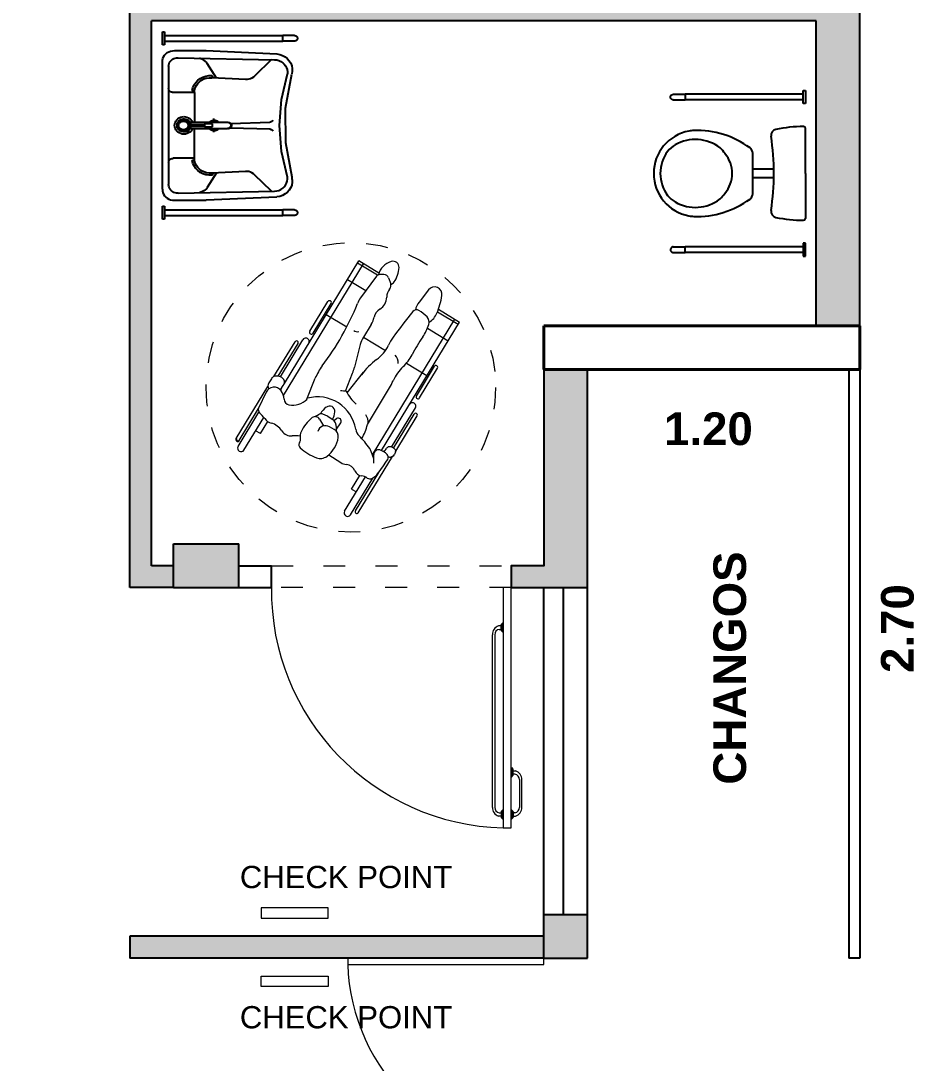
# Model space of a CAD drawing. Header units: millimetres. Extents: x 3657 to 4972, y 469 to 555.
# Drawn here: x 4921.114 to 4925.213, y 486.892 to 491.674 of the extents above; entities that cross this region are included whole.
import ezdxf

# ---------------------------------------------------------------- set-up
doc = ezdxf.new("R2010")
doc.units = ezdxf.units.MM
doc.linetypes.add('STYLE_05', pattern=[0.208282, 0.069427, -0.138855])
doc.layers.get('0').update_dxf_attribs({"color": 9})
for name, color, linetype in [('7-equipamiento', 9, 'Continuous'), ('ARTEFBAÑO', 9, 'Continuous'), ('LINEA DE VISTA', 9, 'Continuous'), ('LUCIDO-1', 9, 'Continuous'), ('referencias 001', 9, 'Continuous'), ('REVOQUE', 9, 'Continuous')]:
    doc.layers.add(name, color=color, linetype=linetype)
for name, color, linetype, lineweight in [('8-cota equipam.', 9, 'Continuous', 5), ('aberturas', 9, 'Continuous', 20), ('camara', 9, 'Continuous', 20), ('cotas', 9, 'Continuous', 9), ('Muro', 9, 'Continuous', 40), ('None', 9, 'Continuous', 5)]:
    doc.layers.add(name, color=color, linetype=linetype, lineweight=lineweight)
doc.styles.add('Helvetica (bold)', font='')
doc.styles.get("Standard").update_dxf_attribs({"font": 'arial.ttf', "height": 0.2})
doc.styles.get('Helvetica (bold)').set_extended_font_data('Helvetica', bold=True)

# ---------------------------------------------------------------- blocks, each defined once
blk = doc.blocks.new('sillar')
at = {"color": 252}
for p, q in [((4614.9103, 612.2954, 0), (4615.0681, 612.1996, 0)), ((4614.9466, 612.3036, 0), (4615.1862, 612.1581, 0)), ((4614.894, 612.2685, 0), (4615.0439, 612.1774, 0)), ((4614.9384, 612.2901, 0), (4615.0842, 612.2016, 0)), ((4614.9694, 612.1932, 0), (4614.9825, 612.2147, 0)), ((4615.1592, 612.1665, 0), (4615.0855, 612.201, 0)), ((4614.9694, 612.1932, 0), (4615.0249, 612.1595, 0)), ((4615.2214, 612.1427, 0), (4615.2016, 612.1545, 0)), ((4615.2312, 612.1307, 0), (4615.3908, 612.0337, 0)), ((4615.233, 612.1112, 0), (4615.3827, 612.0203, 0)), ((4615.1441, 612.087, 0), (4615.7485, 611.7199, 0)), ((4615.1734, 612.0987, 0), (4615.1898, 612.0888, 0)), ((4615.1998, 612.0827, 0), (4615.7616, 611.7414, 0)), ((4615.23, 612.1012, 0), (4615.4003, 611.9978, 0)), ((4615.1273, 611.9791, 0), (4615.223, 611.9412, 0)), ((4615.4387, 611.966, 0), (4615.575, 611.8832, 0)), ((4615.0472, 611.9421, 0), (4615.0583, 611.9229, 0)), ((4615.4298, 611.9514, 0), (4615.5661, 611.8686, 0)), ((4614.8715, 611.8794, 0), (4614.836, 611.8237, 0)), ((4614.9887, 611.8539, 0), (4615.0003, 611.8756, 0)), ((4615.0489, 611.8829, 0), (4615.0356, 611.8633, 0)), ((4615.0497, 611.8844, 0), (4615.0592, 611.906, 0)), ((4615.5159, 611.8907, 0), (4615.4587, 611.7966, 0)), ((4614.9809, 611.8441, 0), (4614.9972, 611.8436, 0)), ((4614.9891, 611.8438, 0), (4615.019, 611.8241, 0)), ((4615.0298, 611.8563, 0), (4615.0383, 611.8432, 0)), ((4614.597, 611.7796, 0), (4614.7655, 611.6772, 0)), ((4614.6133, 611.8065, 0), (4614.7704, 611.7111, 0)), ((4614.7149, 611.7743, 0), (4614.7018, 611.7527, 0)), ((4614.7149, 611.7743, 0), (4614.777, 611.7366, 0)), ((4615.1561, 611.795, 0), (4615.2507, 611.7201, 0)), ((4615.1645, 611.8025, 0), (4615.2466, 611.7698, 0)), ((4615.6242, 611.7094, 0), (4615.6755, 611.7938, 0)), ((4614.6065, 611.7436, 0), (4614.865, 611.5866, 0)), ((4614.6146, 611.7571, 0), (4614.7911, 611.6498, 0)), ((4615.3778, 611.7344, 0), (4615.2735, 611.7611, 0)), ((4615.6911, 611.6601, 0), (4615.5919, 611.7332, 0)), ((4615.6956, 611.6555, 0), (4615.7515, 611.7476, 0)), ((4615.7056, 611.6492, 0), (4615.7616, 611.7414, 0)), ((4614.8537, 611.6727, 0), (4614.8874, 611.6849, 0)), ((4614.8596, 611.6748, 0), (4614.8583, 611.6727, 0)), ((4614.8715, 611.6791, 0), (4615.4941, 611.301, 0)), ((4615.0108, 611.7019, 0), (4615.1794, 611.6008, 0)), ((4615.4121, 611.72, 0), (4615.3508, 611.619, 0)), ((4615.4703, 611.6843, 0), (4615.4123, 611.7198, 0)), ((4614.8336, 611.6728, 0), (4614.8738, 611.6726, 0)), ((4614.8916, 611.6375, 0), (4615.481, 611.2794, 0)), ((4615.6993, 611.626, 0), (4615.699, 611.6448, 0)), ((4614.8658, 611.5846, 0), (4614.8619, 611.594, 0)), ((4614.8862, 611.5725, 0), (4614.8732, 611.5774, 0)), ((4614.9032, 611.5818, 0), (4615.0588, 611.4872, 0)), ((4614.9077, 611.5908, 0), (4615.087, 611.4819, 0)), ((4615.6842, 611.6046, 0), (4615.6565, 611.5951, 0)), ((4614.889, 611.572, 0), (4615.0507, 611.4738, 0)), ((4615.2923, 611.5227, 0), (4615.2352, 611.4287, 0)), ((4615.1328, 611.4625, 0), (4615.2691, 611.3797, 0)), ((4615.1417, 611.4771, 0), (4615.278, 611.3943, 0)), ((4615.6293, 611.4216, 0), (4615.5726, 611.4651, 0)), ((4615.4524, 611.4265, 0), (4615.3948, 611.3318, 0)), ((4615.5284, 611.3803, 0), (4615.4708, 611.2856, 0)), ((4615.5397, 611.376, 0), (4615.481, 611.2794, 0))]:
    blk.add_line(p, q, dxfattribs=at)
for centre, radius, start, end in [((4614.9021, 612.2819, 0), 0.0157, 58.7232, 238.7232), ((4615.078, 612.1851, 0), 0.0176, 64.897, 137.2762), ((4615.0697, 612.1292, 0), 0.0541, 125.8718, 165.2927), ((4614.9311, 612.3207, 0), 0.1823, 305.8718, 317.2762), ((4615.1422, 612.1303, 0), 0.04, 306.8666, 64.897), ((4615.1884, 612.1324, 0), 0.0258, 59.0966, 122.8195), ((4614.938, 612.1637, 0), 0.082, 302.2398, 345.2927), ((4615.1947, 612.1175, 0), 0.0389, 305.4304, 19.7214), ((4615.2095, 612.1229, 0), 0.0231, 19.7214, 59.0966), ((4615.0084, 612.0521, 0), 0.0499, 122.2398, 186.2454), ((4615.1908, 612.0441, 0), 0.0909, 168.6676, 225.6684), ((4615.1285, 612.0566, 0), 0.0274, 93.2717, 168.6676), ((4615.1228, 612.1561, 0), 0.0723, 273.2717, 306.8666), ((4615.1633, 612.0636, 0), 0.0366, 43.1323, 82.4061), ((4615.2052, 612.1028, 0), 0.0208, 223.1323, 305.4304), ((4615.093, 611.8449, 0), 0.2514, 138.9399, 158.7675), ((4614.9174, 611.9979, 0), 0.0185, 59.6768, 138.9399), ((4614.9443, 612.0439, 0), 0.0348, 239.6768, 280.0522), ((4614.9583, 611.9649, 0), 0.0455, 65.1331, 100.0522), ((4614.8419, 612.0339, 0), 0.1176, 348.4489, 6.2454), ((4615.3867, 612.027, 0), 0.00787, 238.7232, 58.7232), ((4614.9024, 611.8442, 0), 0.1786, 38.3096, 65.1331), ((4614.9603, 611.9303, 0), 0.1775, 279.3844, 15.409), ((4615.3921, 611.9843, 0), 0.0157, 238.7232, 58.7232), ((4615.4342, 611.9587, 0), 0.00857, 58.7232, 238.7232), ((4614.9061, 611.9175, 0), 0.0509, 158.7675, 216.8567), ((4614.9695, 611.8943, 0), 0.0361, 328.7232, 74.1609), ((4615.2055, 611.6009, 0), 0.3632, 117.8933, 123.608), ((4615.0253, 611.9413, 0), 0.0219, 297.8933, 38.3096), ((4615.0421, 611.9135, 0), 0.0187, 336.2463, 30.0944), ((4615.0042, 611.8246, 0), 0.1088, 37.1912, 58.9613), ((4615.1332, 611.7143, 0), 0.244, 52.8852, 68.4082), ((4614.9719, 611.9669, 0), 0.1331, 216.8567, 261.0971), ((4615.0412, 611.8882, 0), 0.00936, 325.829, 336.2463), ((4615.0715, 611.8756, 0), 0.0244, 266.0182, 37.1912), ((4616.0228, 612.8899, 0), 1.2303, 232.8852, 248.2127), ((4615.5706, 611.8759, 0), 0.00857, 238.7232, 58.7232), ((4614.8835, 611.7934, 0), 0.0563, 147.4423, 175.1862), ((4614.9569, 611.871, 0), 0.0361, 261.0971, 331.7577), ((4614.9984, 611.8885, 0), 0.0449, 268.4483, 325.829), ((4615.0266, 611.8357, 0), 0.0139, 236.5504, 32.9542), ((4615.0761, 611.9415, 0), 0.0904, 242.4308, 266.0182), ((4615.3412, 611.7885, 0), 0.1772, 168.0935, 176.5395), ((4614.6052, 611.793, 0), 0.0157, 58.7232, 238.7232), ((4614.7816, 611.802, 0), 0.046, 291.8547, 355.1862), ((4615.2436, 611.6364, 0), 0.1811, 115.9972, 139.9428), ((4615.3279, 611.9741, 0), 0.2199, 248.2988, 255.6677), ((4614.6105, 611.7503, 0), 0.00787, 58.7232, 238.7232), ((4614.7203, 611.734, 0), 0.0551, 324.95, 353.9381), ((4614.8128, 611.7241, 0), 0.0379, 111.8547, 173.9381), ((4614.6489, 612.057, 0), 0.4437, 304.5404, 314.3673), ((4615.0629, 611.9241, 0), 0.2282, 239.2931, 256.7977), ((4614.9984, 611.6997, 0), 0.0562, 99.3844, 134.3673), ((4615.0584, 611.4771, 0), 0.3099, 36.1111, 54.3912), ((4615.3468, 611.6131, 0), 0.1253, 58.4693, 75.6677), ((4615.462, 611.7476, 0), 0.0254, 138.1003, 194.0366), ((4615.5232, 611.6401, 0), 0.1157, 53.6161, 68.2127), ((4614.7827, 611.6902, 0), 0.0212, 144.95, 204.1355), ((4614.8262, 611.7097, 0), 0.0688, 204.1355, 232.2689), ((4614.868, 611.7388, 0), 0.0573, 289.8239, 304.5404), ((4615.022, 611.7534, 0), 0.055, 263.8281, 307.5507), ((4615.5237, 611.7714, 0), 0.1022, 238.4693, 258.8504), ((4615.2817, 612.2983, 0), 0.8131, 232.2689, 238.0185), ((4614.8737, 611.6512, 0), 0.0214, 343.0761, 89.7523), ((4614.8167, 611.6685, 0), 0.081, 315.0123, 343.0761), ((4614.9106, 611.6367, 0), 0.0243, 198.2126, 246.5498), ((4615.4478, 611.7612, 0), 0.1721, 216.1111, 244.7792), ((4615.4936, 611.6185, 0), 0.0536, 29.8339, 78.8504), ((4615.5948, 611.6765, 0), 0.063, 209.8339, 270.8079), ((4615.677, 611.6256, 0), 0.0223, 288.7925, 0.8194), ((4615.6796, 611.6445, 0), 0.0194, 0.8194, 53.6161), ((4615.6773, 611.5692, 0), 0.0849, 15.8892, 76.1267), ((4614.8609, 611.6244, 0), 0.0186, 238.0185, 315.0123), ((4614.8721, 611.5983, 0), 0.0111, 135.1418, 202.5282), ((4614.8777, 611.5895, 0), 0.0129, 202.5282, 249.4223), ((4614.8773, 611.6001, 0), 0.0318, 303.1297, 6.5032), ((4614.8956, 611.6022, 0), 0.0133, 6.5032, 66.5498), ((4615.33, 611.8519, 0), 0.2929, 239.0352, 246.1725), ((4615.1321, 611.4037, 0), 0.1971, 42.8931, 66.1725), ((4615.2745, 611.3931, 0), 0.2348, 54.3062, 64.7792), ((4614.0869, 609.74, 0), 2.2701, 50.5622, 54.3062), ((4615.5964, 611.5593, 0), 0.0542, 48.6008, 90.8079), ((4615.6486, 611.6184, 0), 0.0246, 228.6008, 288.7925), ((4615.6894, 611.6123, 0), 0.0407, 206.4451, 233.6166), ((4615.7352, 611.6746, 0), 0.118, 233.6166, 267.8964), ((4615.7319, 611.5847, 0), 0.0281, 267.8964, 15.8892), ((4614.8895, 611.5814, 0), 0.00941, 249.4223, 303.1297), ((4615.418, 611.6693, 0), 0.1931, 222.8931, 243.2208), ((4615.294, 611.6116, 0), 0.0514, 267.4162, 313.0591), ((4615.0548, 611.4805, 0), 0.00787, 238.7232, 58.7232), ((4615.0951, 611.4954, 0), 0.0157, 238.7232, 58.7232), ((4615.0302, 610.9009, 0), 0.6676, 55.0256, 63.2208), ((4615.515, 611.4762, 0), 0.0221, 330.0113, 50.5622), ((4615.5183, 611.3943, 0), 0.0892, 52.4859, 78.2725), ((4615.1372, 611.4698, 0), 0.00857, 58.7232, 238.7232), ((4615.5254, 611.6088, 0), 0.1964, 235.0256, 253.5587), ((4615.4017, 611.5416, 0), 0.1529, 312.2055, 330.0113), ((4615.2736, 611.387, 0), 0.00857, 238.7232, 58.7232), ((4615.4801, 611.4552, 0), 0.0362, 253.5587, 312.2055), ((4615.5568, 611.4658, 0), 0.0899, 211.3761, 246.9843), ((4615.6081, 611.394, 0), 0.0348, 260.6924, 52.4859), ((4615.6595, 611.7073, 0), 0.3523, 246.9843, 260.6924)]:
    blk.add_arc(centre, radius, start, end, dxfattribs=at)
at = {"layer": 'REVOQUE'}
blk.add_arc((4614.9425, 612.2969, 0), 0.00787, 58.7232, 238.7232, dxfattribs=at)
blk = doc.blocks.new('pil1')
at = {"layer": 'ARTEFBAÑO'}
for p, q in [((4614.1313, 611.8977), (4614.1313, 611.9577)), ((4614.1313, 611.9577), (4614.141, 611.9577)), ((4614.141, 611.9577), (4614.141, 611.8977)), ((4614.141, 611.9403), (4614.6835, 611.9403)), ((4614.141, 611.9148), (4614.6835, 611.9148)), ((4614.6835, 611.9148), (4614.6835, 611.9403)), ((4614.6835, 611.9148), (4614.6835, 611.9403)), ((4614.7375, 611.9403), (4614.6835, 611.9403)), ((4614.7375, 611.9148), (4614.6835, 611.9148)), ((4614.7375, 611.9403), (4614.7398, 611.9401)), ((4614.7398, 611.915), (4614.7375, 611.9148)), ((4614.7398, 611.9401), (4614.7419, 611.9396)), ((4614.7419, 611.9156), (4614.7398, 611.915)), ((4614.7419, 611.9396), (4614.7439, 611.9386)), ((4614.7439, 611.9165), (4614.7419, 611.9156)), ((4614.7439, 611.9386), (4614.7457, 611.9374)), ((4614.7457, 611.9178), (4614.7439, 611.9165)), ((4614.7457, 611.9374), (4614.7473, 611.9358)), ((4614.7473, 611.9194), (4614.7457, 611.9178)), ((4614.7473, 611.9358), (4614.7486, 611.934)), ((4614.7486, 611.9212), (4614.7473, 611.9194)), ((4614.7486, 611.934), (4614.7495, 611.932)), ((4614.7495, 611.9232), (4614.7486, 611.9212)), ((4614.7495, 611.932), (4614.7501, 611.9298)), ((4614.7501, 611.9254), (4614.7495, 611.9232)), ((4614.7501, 611.9298), (4614.7503, 611.9276)), ((4614.7503, 611.9276), (4614.7501, 611.9254)), ((4614.141, 611.8977), (4614.1313, 611.8977)), ((4614.1313, 611.0977), (4614.1313, 611.1577)), ((4614.1313, 611.1577), (4614.141, 611.1577)), ((4614.141, 611.1577), (4614.141, 611.0977)), ((4614.141, 611.1403), (4614.6835, 611.1403)), ((4614.141, 611.1148), (4614.6835, 611.1148)), ((4614.6835, 611.1148), (4614.6835, 611.1403)), ((4614.6835, 611.1148), (4614.6835, 611.1403)), ((4614.7375, 611.1403), (4614.6835, 611.1403)), ((4614.7375, 611.1148), (4614.6835, 611.1148)), ((4614.7375, 611.1403), (4614.7398, 611.1401)), ((4614.7398, 611.115), (4614.7375, 611.1148)), ((4614.7398, 611.1401), (4614.7419, 611.1396)), ((4614.7419, 611.1156), (4614.7398, 611.115)), ((4614.7419, 611.1396), (4614.7439, 611.1386)), ((4614.7439, 611.1165), (4614.7419, 611.1156)), ((4614.7439, 611.1386), (4614.7457, 611.1374)), ((4614.7457, 611.1178), (4614.7439, 611.1165)), ((4614.7457, 611.1374), (4614.7473, 611.1358)), ((4614.7473, 611.1194), (4614.7457, 611.1178)), ((4614.7473, 611.1358), (4614.7486, 611.134)), ((4614.7486, 611.1212), (4614.7473, 611.1194)), ((4614.7486, 611.134), (4614.7495, 611.132)), ((4614.7495, 611.1232), (4614.7486, 611.1212)), ((4614.7495, 611.132), (4614.7501, 611.1298)), ((4614.7501, 611.1254), (4614.7495, 611.1232)), ((4614.7501, 611.1298), (4614.7503, 611.1276)), ((4614.7503, 611.1276), (4614.7501, 611.1254)), ((4614.141, 611.0977), (4614.1313, 611.0977))]:
    blk.add_line(p, q, dxfattribs=at)
at = {"layer": 'LUCIDO-1'}
for p, q in [((4614.153, 611.8618), (4614.1606, 611.866)), ((4614.1606, 611.866), (4614.1688, 611.8691)), ((4614.1688, 611.8691), (4614.1774, 611.8708)), ((4614.1774, 611.8708), (4614.1862, 611.8712)), ((4614.1862, 611.8712), (4614.1862, 611.8712)), ((4614.1862, 611.8712), (4614.3312, 611.8712)), ((4614.3312, 611.8712), (4614.6558, 611.8563)), ((4614.1313, 611.8195), (4614.1315, 611.8276)), ((4614.1313, 611.236), (4614.1313, 611.8195)), ((4614.1315, 611.8276), (4614.1332, 611.8356)), ((4614.1332, 611.8356), (4614.1363, 611.8432)), ((4614.1363, 611.8432), (4614.1407, 611.8502)), ((4614.1407, 611.8502), (4614.1463, 611.8565)), ((4614.1463, 611.8565), (4614.153, 611.8618)), ((4614.1616, 611.8117), (4614.1642, 611.8175)), ((4614.1642, 611.8175), (4614.1678, 611.8228)), ((4614.1678, 611.8228), (4614.1722, 611.8275)), ((4614.1722, 611.8275), (4614.1773, 611.8315)), ((4614.1773, 611.8315), (4614.1831, 611.8347)), ((4614.1831, 611.8347), (4614.1893, 611.8369)), ((4614.1893, 611.8369), (4614.1958, 611.8383)), ((4614.1958, 611.8383), (4614.2025, 611.8386)), ((4614.2025, 611.8387), (4614.645, 611.8295)), ((4614.2025, 611.8386), (4614.2025, 611.8386)), ((4614.3216, 611.8275), (4614.3012, 611.8366)), ((4614.3274, 611.8233), (4614.3216, 611.8275)), ((4614.3326, 611.8184), (4614.3274, 611.8233)), ((4614.3368, 611.8127), (4614.3326, 611.8184)), ((4614.6317, 611.8297), (4614.5542, 611.7539)), ((4614.645, 611.8295), (4614.6553, 611.8282)), ((4614.6553, 611.8282), (4614.6652, 611.8255)), ((4614.6563, 611.8556), (4614.6695, 611.8532)), ((4614.6652, 611.8255), (4614.6744, 611.8213)), ((4614.6695, 611.8532), (4614.6822, 611.8488)), ((4614.6744, 611.8213), (4614.6829, 611.8157)), ((4614.6822, 611.8488), (4614.6938, 611.8423)), ((4614.6938, 611.8423), (4614.7041, 611.8342)), ((4614.7041, 611.8342), (4614.7128, 611.8245)), ((4614.7128, 611.8245), (4614.7195, 611.8135)), ((4614.1595, 611.7994), (4614.1601, 611.8056)), ((4614.1595, 611.7994), (4614.1595, 611.2561)), ((4614.1601, 611.8056), (4614.1616, 611.8117)), ((4614.3798, 611.7449), (4614.3368, 611.8127)), ((4614.6829, 611.8157), (4614.6902, 611.809)), ((4614.6902, 611.809), (4614.6963, 611.8013)), ((4614.6963, 611.8013), (4614.7009, 611.7928)), ((4614.7009, 611.7928), (4614.704, 611.7837)), ((4614.704, 611.7837), (4614.7054, 611.7742)), ((4614.7054, 611.7742), (4614.7052, 611.7647)), ((4614.7195, 611.8135), (4614.7242, 611.8017)), ((4614.7242, 611.8017), (4614.7266, 611.7893)), ((4614.7267, 611.7766), (4614.7245, 611.7642)), ((4614.7266, 611.7893), (4614.7267, 611.7766)), ((4614.2764, 611.7137), (4614.2838, 611.7249)), ((4614.2838, 611.7249), (4614.2932, 611.7348)), ((4614.2932, 611.7348), (4614.3042, 611.7431)), ((4614.2933, 611.7202), (4614.3015, 611.7285)), ((4614.3015, 611.7285), (4614.311, 611.7355)), ((4614.3042, 611.7431), (4614.3166, 611.7496)), ((4614.311, 611.7355), (4614.3216, 611.7409)), ((4614.3166, 611.7496), (4614.33, 611.754)), ((4614.3216, 611.7409), (4614.3331, 611.7447)), ((4614.33, 611.754), (4614.344, 611.7564)), ((4614.3331, 611.7447), (4614.3451, 611.7467)), ((4614.344, 611.7564), (4614.3582, 611.7566)), ((4614.3451, 611.7467), (4614.3572, 611.7469)), ((4614.512, 611.7386), (4614.3572, 611.7469)), ((4614.3572, 611.7469), (4614.3572, 611.7469)), ((4614.3582, 611.7566), (4614.3653, 611.7464)), ((4614.5198, 611.7386), (4614.512, 611.7386)), ((4614.5275, 611.7397), (4614.5198, 611.7386)), ((4614.535, 611.7419), (4614.5275, 611.7397)), ((4614.542, 611.745), (4614.535, 611.7419)), ((4614.5485, 611.749), (4614.542, 611.745)), ((4614.5542, 611.7539), (4614.5485, 611.749)), ((4614.6771, 611.6472), (4614.7045, 611.7644)), ((4614.6964, 611.6065), (4614.7243, 611.7634)), ((4614.7045, 611.7644), (4614.7045, 611.7644)), ((4614.7245, 611.7642), (4614.7245, 611.7642)), ((4614.1599, 611.6947), (4614.1595, 611.6981)), ((4614.1608, 611.6914), (4614.1599, 611.6947)), ((4614.1624, 611.6883), (4614.1608, 611.6914)), ((4614.1645, 611.6855), (4614.1624, 611.6883)), ((4614.1671, 611.6831), (4614.1645, 611.6855)), ((4614.1702, 611.6811), (4614.1671, 611.6831)), ((4614.1735, 611.6797), (4614.1702, 611.6811)), ((4614.1771, 611.6788), (4614.1735, 611.6797)), ((4614.1808, 611.6785), (4614.1771, 611.6788)), ((4614.2779, 611.6785), (4614.1808, 611.6785)), ((4614.268, 611.6888), (4614.271, 611.7016)), ((4614.268, 611.6888), (4614.2781, 611.6838)), ((4614.271, 611.7016), (4614.2764, 611.7137)), ((4614.2779, 611.6785), (4614.2789, 611.6897)), ((4614.2779, 611.6785), (4614.2779, 611.5421)), ((4614.2789, 611.6897), (4614.2818, 611.7005)), ((4614.2818, 611.7005), (4614.2867, 611.7108)), ((4614.2867, 611.7108), (4614.2933, 611.7202)), ((4614.668, 611.5275), (4614.6771, 611.6472)), ((4614.6972, 611.4474), (4614.6964, 611.6065)), ((4614.1868, 611.5277), (4614.1874, 611.5346)), ((4614.1874, 611.5346), (4614.1893, 611.5414)), ((4614.1893, 611.5414), (4614.1924, 611.5477)), ((4614.1924, 611.5477), (4614.1965, 611.5534)), ((4614.1965, 611.5534), (4614.2017, 611.5584)), ((4614.198, 611.5302), (4614.1988, 611.5353)), ((4614.198, 611.5251), (4614.198, 611.5302)), ((4614.1988, 611.5353), (4614.2006, 611.5401)), ((4614.2006, 611.5401), (4614.2032, 611.5446)), ((4614.2017, 611.5584), (4614.2078, 611.5624)), ((4614.2031, 611.528), (4614.2035, 611.5324)), ((4614.2032, 611.5446), (4614.2067, 611.5485)), ((4614.2035, 611.5324), (4614.2047, 611.5366)), ((4614.2047, 611.5366), (4614.2067, 611.5406)), ((4614.2054, 611.5277), (4614.2057, 611.5312)), ((4614.2057, 611.5312), (4614.2067, 611.5346)), ((4614.2067, 611.5485), (4614.2107, 611.5519)), ((4614.2067, 611.5406), (4614.2093, 611.5442)), ((4614.2067, 611.5346), (4614.2083, 611.5378)), ((4614.2078, 611.5624), (4614.2144, 611.5654)), ((4614.2083, 611.5378), (4614.2105, 611.5406)), ((4614.2093, 611.5442), (4614.2126, 611.5473)), ((4614.2105, 611.5406), (4614.2132, 611.5431)), ((4614.2107, 611.5519), (4614.2154, 611.5546)), ((4614.2126, 611.5473), (4614.2164, 611.5498)), ((4614.2132, 611.5431), (4614.2163, 611.5451)), ((4614.2144, 611.5654), (4614.2216, 611.5673)), ((4614.2154, 611.5546), (4614.2204, 611.5565)), ((4614.2163, 611.5451), (4614.2197, 611.5466)), ((4614.2164, 611.5498), (4614.2206, 611.5517)), ((4614.2197, 611.5466), (4614.2234, 611.5475)), ((4614.2204, 611.5565), (4614.2258, 611.5575)), ((4614.2206, 611.5517), (4614.2251, 611.5528)), ((4614.2216, 611.5673), (4614.2289, 611.5681)), ((4614.2234, 611.5475), (4614.2272, 611.5478)), ((4614.2251, 611.5528), (4614.2297, 611.5532)), ((4614.2258, 611.5575), (4614.2312, 611.5577)), ((4614.2272, 611.5478), (4614.231, 611.5475)), ((4614.2289, 611.5681), (4614.2363, 611.5676)), ((4614.2297, 611.5532), (4614.2343, 611.5528)), ((4614.231, 611.5475), (4614.2346, 611.5466)), ((4614.2312, 611.5577), (4614.2366, 611.5571)), ((4614.2343, 611.5528), (4614.2388, 611.5517)), ((4614.2346, 611.5466), (4614.2381, 611.5451)), ((4614.2363, 611.5676), (4614.2436, 611.5659)), ((4614.2366, 611.5571), (4614.2418, 611.5555)), ((4614.2381, 611.5451), (4614.2412, 611.5431)), ((4614.2388, 611.5517), (4614.243, 611.5498)), ((4614.2412, 611.5431), (4614.2438, 611.5406)), ((4614.2418, 611.5555), (4614.2467, 611.5532)), ((4614.243, 611.5498), (4614.2468, 611.5473)), ((4614.2436, 611.5659), (4614.2503, 611.5631)), ((4614.2438, 611.5406), (4614.246, 611.5378)), ((4614.246, 611.5378), (4614.2476, 611.5346)), ((4614.2467, 611.5532), (4614.251, 611.5501)), ((4614.2468, 611.5473), (4614.2501, 611.5442)), ((4614.2476, 611.5346), (4614.2486, 611.5312)), ((4614.2486, 611.5312), (4614.2489, 611.5277)), ((4614.2501, 611.5442), (4614.2528, 611.5406)), ((4614.2503, 611.5631), (4614.2565, 611.5593)), ((4614.251, 611.5501), (4614.2548, 611.5464)), ((4614.2528, 611.5406), (4614.2547, 611.5366)), ((4614.2547, 611.5366), (4614.2559, 611.5324)), ((4614.2548, 611.5464), (4614.2578, 611.5421)), ((4614.2559, 611.5324), (4614.2563, 611.528)), ((4614.2563, 611.5319), (4614.3246, 611.5319)), ((4614.2565, 611.5593), (4614.2619, 611.5545)), ((4614.2574, 611.5427), (4614.4295, 611.5427)), ((4614.2578, 611.5421), (4614.2599, 611.5375)), ((4614.2599, 611.5375), (4614.2612, 611.5325)), ((4614.2612, 611.5325), (4614.2612, 611.5325)), ((4614.2619, 611.5545), (4614.2663, 611.5489)), ((4614.2663, 611.5489), (4614.2696, 611.5427)), ((4614.2696, 611.5427), (4614.2696, 611.5427)), ((4614.3604, 611.5352), (4614.3246, 611.5352)), ((4614.3246, 611.5352), (4614.3246, 611.5212)), ((4614.3275, 611.5352), (4614.3275, 611.5427)), ((4614.3368, 611.5352), (4614.3368, 611.5427)), ((4614.3466, 611.5421), (4614.3486, 611.5447)), ((4614.3486, 611.5447), (4614.3519, 611.5474)), ((4614.3519, 611.5474), (4614.3557, 611.5496)), ((4614.3557, 611.5496), (4614.3598, 611.5512)), ((4614.3598, 611.5512), (4614.3642, 611.5521)), ((4614.3604, 611.5212), (4614.3604, 611.5352)), ((4614.3642, 611.5521), (4614.3686, 611.5523)), ((4614.3676, 611.5421), (4614.3676, 611.5589)), ((4614.3686, 611.5523), (4614.3731, 611.5517)), ((4614.3731, 611.5517), (4614.3773, 611.5505)), ((4614.3773, 611.5505), (4614.3813, 611.5487)), ((4614.3813, 611.5487), (4614.3849, 611.5462)), ((4614.3849, 611.5462), (4614.388, 611.5432)), ((4614.4295, 611.5427), (4614.4322, 611.5425)), ((4614.4322, 611.5425), (4614.4348, 611.5419)), ((4614.4346, 611.5419), (4614.4379, 611.5419)), ((4614.4348, 611.5419), (4614.4373, 611.5408)), ((4614.4373, 611.5408), (4614.4395, 611.5393)), ((4614.4379, 611.5419), (4614.4403, 611.5408)), ((4614.4395, 611.5393), (4614.4414, 611.5375)), ((4614.4403, 611.5408), (4614.4424, 611.5393)), ((4614.4414, 611.5375), (4614.443, 611.5355)), ((4614.4424, 611.5393), (4614.4442, 611.5374)), ((4614.443, 611.5355), (4614.4441, 611.5332)), ((4614.4441, 611.5332), (4614.4448, 611.5307)), ((4614.4442, 611.5374), (4614.4457, 611.5354)), ((4614.4443, 611.5372), (4614.6241, 611.5428)), ((4614.4448, 611.5307), (4614.445, 611.5282)), ((4614.4457, 611.5354), (4614.4468, 611.5331)), ((4614.4468, 611.5331), (4614.4474, 611.5307)), ((4614.4474, 611.5307), (4614.4476, 611.5282)), ((4614.6271, 611.5433), (4614.6242, 611.5428)), ((4614.6242, 611.5428), (4614.6242, 611.5428)), ((4614.6298, 611.5443), (4614.6271, 611.5433)), ((4614.6323, 611.5457), (4614.6298, 611.5443)), ((4614.6345, 611.5475), (4614.6323, 611.5457)), ((4614.6363, 611.5496), (4614.6345, 611.5475)), ((4614.6378, 611.552), (4614.6363, 611.5496)), ((4614.1875, 611.5208), (4614.1868, 611.5277)), ((4614.1895, 611.5141), (4614.1875, 611.5208)), ((4614.1926, 611.5079), (4614.1895, 611.5141)), ((4614.1969, 611.5022), (4614.1926, 611.5079)), ((4614.2022, 611.4973), (4614.1969, 611.5022)), ((4614.199, 611.5201), (4614.198, 611.5251)), ((4614.2009, 611.5154), (4614.199, 611.5201)), ((4614.2036, 611.5109), (4614.2009, 611.5154)), ((4614.2082, 611.4933), (4614.2022, 611.4973)), ((4614.2035, 611.5236), (4614.2031, 611.528)), ((4614.2047, 611.5194), (4614.2035, 611.5236)), ((4614.2071, 611.507), (4614.2036, 611.5109)), ((4614.2067, 611.5154), (4614.2047, 611.5194)), ((4614.2057, 611.5243), (4614.2054, 611.5277)), ((4614.2067, 611.5209), (4614.2057, 611.5243)), ((4614.2083, 611.5177), (4614.2067, 611.5209)), ((4614.2093, 611.5118), (4614.2067, 611.5154)), ((4614.2113, 611.5037), (4614.2071, 611.507)), ((4614.215, 611.4904), (4614.2082, 611.4933)), ((4614.2105, 611.5149), (4614.2083, 611.5177)), ((4614.2126, 611.5087), (4614.2093, 611.5118)), ((4614.2132, 611.5124), (4614.2105, 611.5149)), ((4614.216, 611.5011), (4614.2113, 611.5037)), ((4614.2164, 611.5062), (4614.2126, 611.5087)), ((4614.2163, 611.5104), (4614.2132, 611.5124)), ((4614.2221, 611.4885), (4614.215, 611.4904)), ((4614.2211, 611.4993), (4614.216, 611.5011)), ((4614.2197, 611.5089), (4614.2163, 611.5104)), ((4614.2206, 611.5043), (4614.2164, 611.5062)), ((4614.2234, 611.508), (4614.2197, 611.5089)), ((4614.2251, 611.5032), (4614.2206, 611.5043)), ((4614.2264, 611.4984), (4614.2211, 611.4993)), ((4614.2295, 611.4879), (4614.2221, 611.4885)), ((4614.2272, 611.5077), (4614.2234, 611.508)), ((4614.2297, 611.5028), (4614.2251, 611.5032)), ((4614.2319, 611.4983), (4614.2264, 611.4984)), ((4614.231, 611.508), (4614.2272, 611.5077)), ((4614.2369, 611.4885), (4614.2295, 611.4879)), ((4614.2343, 611.5032), (4614.2297, 611.5028)), ((4614.2346, 611.5089), (4614.231, 611.508)), ((4614.2373, 611.4991), (4614.2319, 611.4983)), ((4614.2388, 611.5043), (4614.2343, 611.5032)), ((4614.2381, 611.5104), (4614.2346, 611.5089)), ((4614.2441, 611.4902), (4614.2369, 611.4885)), ((4614.2424, 611.5007), (4614.2373, 611.4991)), ((4614.2412, 611.5124), (4614.2381, 611.5104)), ((4614.243, 611.5062), (4614.2388, 611.5043)), ((4614.2438, 611.5149), (4614.2412, 611.5124)), ((4614.2472, 611.5031), (4614.2424, 611.5007)), ((4614.2468, 611.5087), (4614.243, 611.5062)), ((4614.246, 611.5177), (4614.2438, 611.5149)), ((4614.2508, 611.4931), (4614.2441, 611.4902)), ((4614.2476, 611.5209), (4614.246, 611.5177)), ((4614.2501, 611.5118), (4614.2468, 611.5087)), ((4614.2515, 611.5063), (4614.2472, 611.5031)), ((4614.2486, 611.5243), (4614.2476, 611.5209)), ((4614.2489, 611.5277), (4614.2486, 611.5243)), ((4614.2528, 611.5154), (4614.2501, 611.5118)), ((4614.257, 611.497), (4614.2508, 611.4931)), ((4614.2552, 611.5101), (4614.2515, 611.5063)), ((4614.2547, 611.5194), (4614.2528, 611.5154)), ((4614.2559, 611.5236), (4614.2547, 611.5194)), ((4614.2581, 611.5144), (4614.2552, 611.5101)), ((4614.2563, 611.528), (4614.2559, 611.5236)), ((4614.2563, 611.5241), (4614.3246, 611.5241)), ((4614.2623, 611.5019), (4614.257, 611.497)), ((4614.2576, 611.5136), (4614.4289, 611.5136)), ((4614.2601, 611.5191), (4614.2581, 611.5144)), ((4614.2613, 611.5241), (4614.2601, 611.5191)), ((4614.2666, 611.5075), (4614.2623, 611.5019)), ((4614.2698, 611.5138), (4614.2666, 611.5075)), ((4614.2779, 611.377), (4614.2779, 611.5136)), ((4614.3246, 611.5212), (4614.3604, 611.5212)), ((4614.3275, 611.5212), (4614.3275, 611.5133)), ((4614.3368, 611.5212), (4614.3368, 611.5133)), ((4614.3487, 611.5107), (4614.3459, 611.5139)), ((4614.352, 611.508), (4614.3487, 611.5107)), ((4614.3558, 611.5058), (4614.352, 611.508)), ((4614.36, 611.5043), (4614.3558, 611.5058)), ((4614.3643, 611.5034), (4614.36, 611.5043)), ((4614.3688, 611.5032), (4614.3643, 611.5034)), ((4614.3676, 611.4966), (4614.3676, 611.5136)), ((4614.3732, 611.5037), (4614.3688, 611.5032)), ((4614.3774, 611.505), (4614.3732, 611.5037)), ((4614.3814, 611.5068), (4614.3774, 611.505)), ((4614.385, 611.5093), (4614.3814, 611.5068)), ((4614.3881, 611.5123), (4614.385, 611.5093)), ((4614.4322, 611.5139), (4614.4295, 611.5136)), ((4614.4348, 611.5145), (4614.4322, 611.5139)), ((4614.4346, 611.5144), (4614.4379, 611.5144)), ((4614.4373, 611.5156), (4614.4348, 611.5145)), ((4614.4395, 611.517), (4614.4373, 611.5156)), ((4614.4403, 611.5156), (4614.4379, 611.5144)), ((4614.4379, 611.5144), (4614.4379, 611.5144)), ((4614.4414, 611.5188), (4614.4395, 611.517)), ((4614.4424, 611.5171), (4614.4403, 611.5156)), ((4614.443, 611.5209), (4614.4414, 611.5188)), ((4614.4442, 611.5189), (4614.4424, 611.5171)), ((4614.4441, 611.5232), (4614.443, 611.5209)), ((4614.4433, 611.5175), (4614.6241, 611.5115)), ((4614.4448, 611.5257), (4614.4441, 611.5232)), ((4614.4457, 611.521), (4614.4442, 611.5189)), ((4614.445, 611.5282), (4614.4448, 611.5257)), ((4614.4468, 611.5233), (4614.4457, 611.521)), ((4614.4474, 611.5257), (4614.4468, 611.5233)), ((4614.4476, 611.5282), (4614.4474, 611.5257)), ((4614.6242, 611.5115), (4614.6271, 611.5109)), ((4614.6271, 611.5109), (4614.6298, 611.5099)), ((4614.6298, 611.5099), (4614.6323, 611.5085)), ((4614.6323, 611.5085), (4614.6345, 611.5067)), ((4614.6345, 611.5067), (4614.6363, 611.5046)), ((4614.6363, 611.5046), (4614.6378, 611.5022)), ((4614.6775, 611.4079), (4614.668, 611.5275)), ((4614.7266, 611.2907), (4614.6972, 611.4474)), ((4614.7052, 611.2907), (4614.6775, 611.4079)), ((4614.1595, 611.3574), (4614.1599, 611.3608)), ((4614.1599, 611.3608), (4614.1608, 611.3641)), ((4614.1608, 611.3641), (4614.1624, 611.3672)), ((4614.1624, 611.3672), (4614.1645, 611.37)), ((4614.1645, 611.37), (4614.1671, 611.3724)), ((4614.1671, 611.3724), (4614.1702, 611.3743)), ((4614.1702, 611.3743), (4614.1735, 611.3758)), ((4614.1735, 611.3758), (4614.1771, 611.3767)), ((4614.1771, 611.3767), (4614.1808, 611.3769)), ((4614.2779, 611.3769), (4614.1808, 611.3769)), ((4614.268, 611.3667), (4614.2781, 611.3716)), ((4614.271, 611.3539), (4614.268, 611.3667)), ((4614.2764, 611.3417), (4614.271, 611.3539)), ((4614.2838, 611.3306), (4614.2764, 611.3417)), ((4614.2789, 611.3658), (4614.2779, 611.377)), ((4614.2818, 611.3549), (4614.2789, 611.3658)), ((4614.2867, 611.3447), (4614.2818, 611.3549)), ((4614.2933, 611.3352), (4614.2867, 611.3447)), ((4614.2932, 611.3207), (4614.2838, 611.3306)), ((4614.3042, 611.3124), (4614.2932, 611.3207)), ((4614.3015, 611.3269), (4614.2933, 611.3352)), ((4614.311, 611.32), (4614.3015, 611.3269)), ((4614.3166, 611.3059), (4614.3042, 611.3124)), ((4614.3216, 611.3146), (4614.311, 611.32)), ((4614.33, 611.3014), (4614.3166, 611.3059)), ((4614.3331, 611.3108), (4614.3216, 611.3146)), ((4614.344, 611.2991), (4614.33, 611.3014)), ((4614.3451, 611.3088), (4614.3331, 611.3108)), ((4614.3798, 611.3106), (4614.3368, 611.2427)), ((4614.3582, 611.2989), (4614.344, 611.2991)), ((4614.3572, 611.3086), (4614.3451, 611.3088)), ((4614.512, 611.3169), (4614.3572, 611.3086)), ((4614.3582, 611.2989), (4614.3653, 611.3091)), ((4614.5198, 611.3168), (4614.512, 611.3169)), ((4614.5275, 611.3157), (4614.5198, 611.3168)), ((4614.535, 611.3136), (4614.5275, 611.3157)), ((4614.542, 611.3105), (4614.535, 611.3136)), ((4614.5485, 611.3064), (4614.542, 611.3105)), ((4614.5542, 611.3016), (4614.5485, 611.3064)), ((4614.6317, 611.2257), (4614.5542, 611.3016)), ((4614.7054, 611.2812), (4614.7052, 611.2907)), ((4614.7266, 611.2797), (4614.7266, 611.2907)), ((4614.1601, 611.2498), (4614.1595, 611.2561)), ((4614.1595, 611.2561), (4614.1595, 611.2561)), ((4614.1616, 611.2438), (4614.1601, 611.2498)), ((4614.1642, 611.238), (4614.1616, 611.2438)), ((4614.3368, 611.2427), (4614.3326, 611.2371)), ((4614.6829, 611.2397), (4614.6902, 611.2464)), ((4614.6902, 611.2464), (4614.6963, 611.2542)), ((4614.6963, 611.2542), (4614.7009, 611.2627)), ((4614.7009, 611.2627), (4614.704, 611.2718)), ((4614.704, 611.2718), (4614.7054, 611.2812)), ((4614.7244, 611.2544), (4614.7198, 611.2424)), ((4614.7267, 611.2669), (4614.7244, 611.2544)), ((4614.7266, 611.2797), (4614.7267, 611.2669)), ((4614.1313, 611.236), (4614.1315, 611.2278)), ((4614.1315, 611.2278), (4614.1332, 611.2199)), ((4614.1332, 611.2199), (4614.1363, 611.2123)), ((4614.1363, 611.2123), (4614.1407, 611.2052)), ((4614.1407, 611.2052), (4614.1463, 611.199)), ((4614.1463, 611.199), (4614.153, 611.1936)), ((4614.1678, 611.2327), (4614.1642, 611.238)), ((4614.1722, 611.228), (4614.1678, 611.2327)), ((4614.1773, 611.224), (4614.1722, 611.228)), ((4614.1831, 611.2208), (4614.1773, 611.224)), ((4614.1893, 611.2185), (4614.1831, 611.2208)), ((4614.1958, 611.2172), (4614.1893, 611.2185)), ((4614.2025, 611.2168), (4614.1958, 611.2172)), ((4614.2025, 611.2168), (4614.645, 611.226)), ((4614.3216, 611.228), (4614.3012, 611.2189)), ((4614.3274, 611.2321), (4614.3216, 611.228)), ((4614.3326, 611.2371), (4614.3274, 611.2321)), ((4614.6558, 611.1991), (4614.3312, 611.1843)), ((4614.645, 611.226), (4614.6553, 611.2272)), ((4614.6553, 611.2272), (4614.6652, 611.23)), ((4614.6696, 611.2023), (4614.6563, 611.1999)), ((4614.6563, 611.1999), (4614.6563, 611.1999)), ((4614.6652, 611.23), (4614.6745, 611.2342)), ((4614.6824, 611.2068), (4614.6696, 611.2023)), ((4614.6745, 611.2342), (4614.6829, 611.2397)), ((4614.6941, 611.2133), (4614.6824, 611.2068)), ((4614.7044, 611.2216), (4614.6941, 611.2133)), ((4614.7131, 611.2314), (4614.7044, 611.2216)), ((4614.7198, 611.2424), (4614.7131, 611.2314)), ((4614.153, 611.1936), (4614.1606, 611.1894)), ((4614.1606, 611.1894), (4614.1688, 611.1864)), ((4614.1688, 611.1864), (4614.1774, 611.1847)), ((4614.1774, 611.1847), (4614.1862, 611.1843)), ((4614.1862, 611.1843), (4614.1862, 611.1843)), ((4614.1862, 611.1843), (4614.3312, 611.1843))]:
    blk.add_line(p, q, dxfattribs=at)
blk = doc.blocks.new('b1')
at = {"layer": 'LUCIDO-1'}
for p, q in [((4614.3903, 613.118, 0), (4614.3903, 613.1277, 0)), ((4614.3903, 613.1277, 0), (4614.4503, 613.1277, 0)), ((4614.4503, 613.118, 0), (4614.3903, 613.118, 0)), ((4614.4074, 613.118, 0), (4614.4074, 612.5755, 0)), ((4614.4329, 613.118, 0), (4614.4329, 612.5755, 0)), ((4614.4503, 613.1277, 0), (4614.4503, 613.118, 0)), ((4614.7703, 613.1277, 0), (4614.5633, 613.1277, 0)), ((4614.7703, 613.1277, 0), (4614.9773, 613.1277, 0)), ((4615.1503, 613.1277, 0), (4615.0903, 613.1277, 0)), ((4615.0903, 613.1277, 0), (4615.0903, 613.118, 0)), ((4615.0903, 613.118, 0), (4615.1503, 613.118, 0)), ((4615.1077, 613.118, 0), (4615.1077, 612.5755, 0)), ((4615.1332, 613.118, 0), (4615.1332, 612.5755, 0)), ((4615.1503, 613.118, 0), (4615.1503, 613.1277, 0)), ((4614.7503, 612.9833, 0), (4614.7503, 612.8859, 0)), ((4614.7903, 612.9833, 0), (4614.7903, 612.8859, 0)), ((4614.8637, 612.8859, 0), (4614.6776, 612.8859, 0)), ((4614.4074, 612.5755, 0), (4614.4329, 612.5755, 0)), ((4614.4074, 612.5755, 0), (4614.4329, 612.5755, 0)), ((4614.4074, 612.5215, 0), (4614.4074, 612.5755, 0)), ((4614.4329, 612.5215, 0), (4614.4329, 612.5755, 0)), ((4615.1332, 612.5755, 0), (4615.1077, 612.5755, 0)), ((4615.1332, 612.5755, 0), (4615.1077, 612.5755, 0)), ((4615.1077, 612.5215, 0), (4615.1077, 612.5755, 0)), ((4615.1332, 612.5215, 0), (4615.1332, 612.5755, 0)), ((4614.4076, 612.5192, 0), (4614.4074, 612.5215, 0)), ((4614.4082, 612.5171, 0), (4614.4076, 612.5192, 0)), ((4614.4091, 612.5151, 0), (4614.4082, 612.5171, 0)), ((4614.4104, 612.5133, 0), (4614.4091, 612.5151, 0)), ((4614.412, 612.5117, 0), (4614.4104, 612.5133, 0)), ((4614.4138, 612.5104, 0), (4614.412, 612.5117, 0)), ((4614.4158, 612.5095, 0), (4614.4138, 612.5104, 0)), ((4614.418, 612.5089, 0), (4614.4158, 612.5095, 0)), ((4614.4202, 612.5087, 0), (4614.418, 612.5089, 0)), ((4614.4224, 612.5089, 0), (4614.4202, 612.5087, 0)), ((4614.4245, 612.5095, 0), (4614.4224, 612.5089, 0)), ((4614.4265, 612.5104, 0), (4614.4245, 612.5095, 0)), ((4614.4284, 612.5117, 0), (4614.4265, 612.5104, 0)), ((4614.4299, 612.5133, 0), (4614.4284, 612.5117, 0)), ((4614.4312, 612.5151, 0), (4614.4299, 612.5133, 0)), ((4614.4321, 612.5171, 0), (4614.4312, 612.5151, 0)), ((4614.4327, 612.5192, 0), (4614.4321, 612.5171, 0)), ((4614.4329, 612.5215, 0), (4614.4327, 612.5192, 0)), ((4615.1077, 612.5215, 0), (4615.1079, 612.5192, 0)), ((4615.1079, 612.5192, 0), (4615.1085, 612.5171, 0)), ((4615.1085, 612.5171, 0), (4615.1094, 612.5151, 0)), ((4615.1094, 612.5151, 0), (4615.1107, 612.5133, 0)), ((4615.1107, 612.5133, 0), (4615.1122, 612.5117, 0)), ((4615.1122, 612.5117, 0), (4615.1141, 612.5104, 0)), ((4615.1141, 612.5104, 0), (4615.1161, 612.5095, 0)), ((4615.1161, 612.5095, 0), (4615.1182, 612.5089, 0)), ((4615.1182, 612.5089, 0), (4615.1204, 612.5087, 0)), ((4615.1204, 612.5087, 0), (4615.1227, 612.5089, 0)), ((4615.1227, 612.5089, 0), (4615.1248, 612.5095, 0)), ((4615.1248, 612.5095, 0), (4615.1268, 612.5104, 0)), ((4615.1268, 612.5104, 0), (4615.1286, 612.5117, 0)), ((4615.1286, 612.5117, 0), (4615.1302, 612.5133, 0)), ((4615.1302, 612.5133, 0), (4615.1315, 612.5151, 0)), ((4615.1315, 612.5151, 0), (4615.1324, 612.5171, 0)), ((4615.1324, 612.5171, 0), (4615.133, 612.5192, 0)), ((4615.133, 612.5192, 0), (4615.1332, 612.5215, 0))]:
    blk.add_line(p, q, dxfattribs=at)
for centre, radius, start, end in [((4614.5633, 613.1197, 0), 0.008, 90, 180), ((4615.1799, 613.1197, 0), 0.6246, 180, 191.7795), ((4614.3607, 613.1197, 0), 0.6246, 348.2205, 0), ((4614.9773, 613.1197, 0), 0.008, 0, 90), ((4614.5959, 612.9979, 0), 0.028, 191.7795, 278.2895), ((4614.7879, 611.6798, 0), 1.304, 90.7738, 98.2895), ((4614.7527, 611.6798, 0), 1.304, 81.7105, 89.2262), ((4614.9447, 612.9979, 0), 0.028, 261.7105, 348.2205), ((4614.9858, 612.6291, 0), 0.4127, 143.6528, 181.8587), ((4614.6776, 612.8559, 0), 0.03, 90, 143.6528), ((4614.8637, 612.8559, 0), 0.03, 36.2643, 90), ((4614.5552, 612.6296, 0), 0.4127, 358.0225, 36.2643), ((4614.7705, 612.649, 0), 0.143, 89.9406, 129.8057), ((4614.7705, 612.649, 0), 0.143, 50.0755, 89.9406), ((4614.8008, 612.6229, 0), 0.1861, 142.2787, 209.825), ((4614.7893, 612.607, 0), 0.1878, 125.9894, 136.26), ((4614.7516, 612.607, 0), 0.1878, 43.6212, 53.8918), ((4614.7401, 612.623, 0), 0.1861, 330.0562, 37.6025), ((4614.7939, 612.6293, 0), 0.221, 183.5248, 189.3966), ((4614.7705, 612.6296, 0), 0.198, 190.5685, 269.9406), ((4614.7705, 612.6296, 0), 0.198, 269.9406, 349.3127), ((4614.747, 612.6294, 0), 0.221, 350.4847, 356.3565), ((4614.7351, 612.5838, 0), 0.1096, 209.1915, 233.396), ((4614.7705, 612.6296, 0), 0.1675, 232.9978, 269.9406), ((4614.7705, 612.6296, 0), 0.1675, 269.9406, 306.8835), ((4614.8058, 612.5838, 0), 0.1096, 306.4852, 330.6898)]:
    blk.add_arc(centre, radius, start, end, dxfattribs=at)

msp = doc.modelspace()

# ---------------------------------------------------------------- hatches: boundary and pattern name
at = {"layer": '7-equipamiento'}
h = msp.add_hatch(color=9, dxfattribs=at)
h.dxf.hatch_style = 1
h.paths.add_polyline_path([(4907.5642, 497.8243), (4907.2642, 497.8243), (4907.2642, 497.6243), (4907.5642, 497.6243)])
h.paths.add_polyline_path([(4907.5642, 493.4743), (4907.2642, 493.4743), (4907.2642, 493.2743), (4907.5642, 493.2743)])
h.paths.add_polyline_path([(4907.5642, 506.5243), (4907.2642, 506.5243), (4907.2642, 506.3243), (4907.5642, 506.3243)])
h.paths.add_polyline_path([(4907.5642, 502.1743), (4907.2642, 502.1743), (4907.2642, 501.9743), (4907.5642, 501.9743)])
h.paths.add_polyline_path([(4922.1142, 502.3743), (4921.9142, 502.3743), (4921.9142, 502.2743), (4921.8142, 502.2743), (4921.8142, 502.0743), (4921.9142, 502.0743), (4921.9142, 501.9743), (4922.1142, 501.9743)])
h.paths.add_polyline_path([(4922.1142, 506.7743), (4921.9142, 506.7743), (4921.9142, 506.6743), (4921.8142, 506.6743), (4921.8142, 506.4743), (4921.9142, 506.4743), (4921.9142, 506.3743), (4922.1142, 506.3743)])
h.paths.add_polyline_path([(4922.1142, 497.9743), (4921.9142, 497.9743), (4921.9142, 497.8743), (4921.8142, 497.8743), (4921.8142, 497.6743), (4921.9142, 497.6743), (4921.9142, 497.5743), (4922.1142, 497.5743)])
h.paths.add_polyline_path([(4922.1142, 493.5743), (4921.9142, 493.5743), (4921.9142, 493.4743), (4921.8142, 493.4743), (4921.8142, 493.2743), (4922.1142, 493.2743), (4922.1142, 493.3743)])
h.paths.add_polyline_path([(4922.1142, 489.2743), (4921.8142, 489.2743), (4921.8142, 489.0743), (4922.1142, 489.0743)])
h.paths.add_polyline_path([(4916.5142, 489.2743), (4916.3142, 489.2743), (4916.3142, 489.0743), (4916.5142, 489.0743)])
h.paths.add_polyline_path([(4914.0642, 489.2743), (4913.8642, 489.2743), (4913.8642, 489.0743), (4914.0642, 489.0743)])
h.paths.add_polyline_path([(4911.6142, 489.2743), (4911.4142, 489.2743), (4911.4142, 489.0743), (4911.6142, 489.0743)])
h.paths.add_polyline_path([(4918.9642, 489.2743), (4918.7642, 489.2743), (4918.7642, 489.0743), (4918.9642, 489.0743)])
h.paths.add_polyline_path([(4907.5642, 489.2743), (4907.2642, 489.2743), (4907.2642, 489.0743), (4907.5642, 489.0743)])
h = msp.add_hatch(color=9, dxfattribs=at)
h.dxf.hatch_style = 1
h.paths.add_polyline_path([(4923.7142, 487.5743), (4923.5142, 487.5743), (4923.5142, 487.3743), (4923.7142, 487.3743)])
at = {"layer": 'referencias 001', "ltscale": 0.5}
h = msp.add_hatch(color=9, dxfattribs=at)
h.dxf.hatch_style = 1
h.paths.add_polyline_path([(4921.7142, 493.2743), (4921.8142, 493.2743), (4921.8142, 493.3743), (4921.6142, 493.3743), (4921.6142, 493.2065), (4921.7142, 493.2065)])
h.paths.add_polyline_path([(4922.1142, 493.3743), (4922.1142, 493.2743), (4923.5642, 493.2743), (4923.5642, 493.3743), (4922.8642, 493.3743)])
h.paths.add_polyline_path([(4924.7642, 491.6743), (4924.7642, 490.2743), (4924.9642, 490.2743), (4924.9642, 492.2885), (4924.7642, 492.2885), (4924.7642, 491.7743), (4921.7142, 491.7743), (4921.7142, 492.5065), (4921.6142, 492.5065), (4921.6142, 491.6743), (4921.6142, 489.0743), (4921.8142, 489.0743), (4921.8142, 489.1743), (4921.7142, 489.1743), (4921.7142, 491.6743)])
h = msp.add_hatch(color=9, dxfattribs=at)
h.dxf.hatch_style = 1
h.paths.add_polyline_path([(4923.7142, 490.0743), (4923.5142, 490.0743), (4923.5142, 489.1743), (4923.3642, 489.1743), (4923.3642, 489.0743), (4923.7142, 489.0743)])
h = msp.add_hatch(color=9, dxfattribs=at)
h.dxf.hatch_style = 1
h.paths.add_polyline_path([(4923.5142, 487.4743), (4921.6142, 487.4743), (4921.6142, 487.3743), (4923.5142, 487.3743)])

# ---------------------------------------------------------------- linework, layer by layer
at = {"color": 9}
for p, q in [((4924.9142, 490.0743), (4924.9142, 487.3743)), ((4924.9642, 490.0743), (4924.9642, 487.3743)), ((4923.5142, 487.5743), (4923.7142, 487.5743)), ((4923.5142, 487.3743), (4923.5142, 487.5743)), ((4923.7142, 487.3743), (4923.7142, 487.5743)), ((4923.5142, 487.3743), (4923.7142, 487.3743)), ((4924.9642, 487.3743), (4924.9142, 487.3743))]:
    msp.add_line(p, q, dxfattribs=at)
at = {"layer": 'aberturas', "color": 9}
msp.add_lwpolyline([(4922.6142, 487.3443), (4923.5142, 487.3443), (4923.5142, 487.3743), (4922.6142, 487.3743)], close=True, dxfattribs=at)
msp.add_arc((4923.5142, 487.3743), 0.9005, 181.9092, 271.9092, dxfattribs=at)
at = {"layer": 'camara', "color": 9}
for points in [[(4922.5247, 487.6046), (4922.2176, 487.6046), (4922.2176, 487.5572), (4922.5247, 487.5572)], [(4922.5247, 487.244), (4922.2176, 487.244), (4922.2176, 487.2914), (4922.5247, 487.2914)]]:
    msp.add_lwpolyline(points, close=True, dxfattribs=at)
at = {"layer": 'cotas', "color": 9}
for p, q in [((4923.3262, 488.9125), (4923.3192, 488.9061)), ((4923.3262, 488.9125), (4923.3262, 488.8693)), ((4923.3179, 488.8977), (4923.3065, 488.8977)), ((4923.3097, 488.8821), (4923.3179, 488.8821)), ((4923.3179, 488.9039), (4923.3192, 488.9039)), ((4923.3179, 488.8773), (4923.3179, 488.9039)), ((4923.3179, 488.8821), (4923.3179, 488.8977)), ((4923.3179, 488.8773), (4923.3192, 488.8773)), ((4923.3192, 488.9061), (4923.3192, 488.8757)), ((4923.3262, 488.8693), (4923.3192, 488.8757)), ((4923.2782, 488.0656), (4923.2782, 488.8575)), ((4923.2892, 488.8575), (4923.2892, 488.0656)), ((4923.365, 488.2479), (4923.3719, 488.2415)), ((4923.365, 488.2479), (4923.365, 488.2048)), ((4923.3719, 488.2415), (4923.3719, 488.2112)), ((4923.3732, 488.2394), (4923.3719, 488.2394)), ((4923.3732, 488.2127), (4923.3732, 488.2394)), ((4923.365, 488.2048), (4923.3719, 488.2112)), ((4923.3732, 488.2127), (4923.3719, 488.2127)), ((4923.3732, 488.2331), (4923.3846, 488.2331)), ((4923.3732, 488.2175), (4923.3732, 488.2331)), ((4923.3814, 488.2175), (4923.3732, 488.2175)), ((4923.402, 488.1929), (4923.402, 488.0656)), ((4923.413, 488.0656), (4923.413, 488.1929)), ((4923.3262, 488.0537), (4923.3192, 488.0473)), ((4923.3192, 488.017), (4923.3192, 488.0473)), ((4923.3262, 488.0106), (4923.3262, 488.0537)), ((4923.365, 488.0537), (4923.3719, 488.0473)), ((4923.365, 488.0106), (4923.365, 488.0537)), ((4923.3719, 488.017), (4923.3719, 488.0473)), ((4923.3179, 488.0253), (4923.3065, 488.0253)), ((4923.3097, 488.0409), (4923.3179, 488.0409)), ((4923.3179, 488.0458), (4923.3192, 488.0458)), ((4923.3179, 488.0458), (4923.3179, 488.0191)), ((4923.3179, 488.0409), (4923.3179, 488.0253)), ((4923.3179, 488.0191), (4923.3192, 488.0191)), ((4923.3262, 488.0106), (4923.3192, 488.017)), ((4923.365, 488.0106), (4923.3719, 488.017)), ((4923.3732, 488.0458), (4923.3719, 488.0458)), ((4923.3732, 488.0191), (4923.3719, 488.0191)), ((4923.3732, 488.0458), (4923.3732, 488.0191)), ((4923.3814, 488.0409), (4923.3732, 488.0409)), ((4923.3732, 488.0409), (4923.3732, 488.0253)), ((4923.3732, 488.0253), (4923.3846, 488.0253))]:
    msp.add_line(p, q, dxfattribs=at)
msp.add_lwpolyline([(4923.3642, 489.0743), (4923.3269, 489.0743), (4923.3269, 487.9712), (4923.3642, 487.9712)], close=True, dxfattribs=at)
at = {"layer": 'cotas', "color": 9, "linetype": 'STYLE_05', "ltscale": 0.25}
msp.add_circle((4922.6287, 489.9924), 0.6643, dxfattribs=at)
at = {"layer": 'cotas', "color": 9}
for centre, radius, start, end in [((4923.3551, 489.0618), 1.091, 179.3464, 268.5195), ((4923.3183, 488.8594), 0.0401, 106.9752, 182.7033), ((4923.3121, 488.8592), 0.023, 95.9796, 184.3423), ((4923.379, 488.1946), 0.023, 355.6577, 84.0204), ((4923.3729, 488.1948), 0.0401, 357.2967, 73.0248), ((4923.3183, 488.0637), 0.0401, 177.2967, 253.0248), ((4923.3121, 488.0638), 0.023, 175.6577, 264.0204), ((4923.379, 488.0638), 0.023, 275.9796, 4.3423), ((4923.3729, 488.0637), 0.0401, 286.9752, 2.7033)]:
    msp.add_arc(centre, radius, start, end, dxfattribs=at)
at = {"layer": 'LINEA DE VISTA', "color": 9}
for p, q in [((4923.5142, 487.5743), (4923.5142, 489.0743)), ((4923.6042, 487.5743), (4923.6042, 489.0743)), ((4923.7142, 487.5743), (4923.7142, 489.0743))]:
    msp.add_line(p, q, dxfattribs=at)
at = {"layer": 'Muro', "color": 9}
for p, q in [((4923.5142, 490.2743), (4924.9642, 490.2743)), ((4923.5142, 490.0743), (4923.5142, 490.2743)), ((4924.9642, 490.0743), (4924.9642, 490.2743)), ((4923.5142, 490.0743), (4924.9642, 490.0743))]:
    msp.add_line(p, q, dxfattribs=at)
at = {"layer": 'None', "color": 9, "linetype": 'STYLE_05', "lineweight": 5}
msp.add_lwpolyline([(4922.2642, 489.1743), (4923.3642, 489.1743), (4923.3642, 489.0743), (4922.2642, 489.0743)], close=True, dxfattribs=at)
at = {"layer": 'referencias 001', "color": 9, "ltscale": 0.5}
for p, q in [((4924.9642, 490.2743), (4924.9642, 492.2885)), ((4921.6142, 489.0743), (4921.6142, 491.7743)), ((4921.7142, 489.1743), (4921.7142, 491.6743)), ((4924.7642, 491.6743), (4921.7142, 491.6743)), ((4924.7642, 490.2743), (4924.7642, 491.6743)), ((4921.8142, 489.2743), (4922.1142, 489.2743)), ((4921.8142, 489.0743), (4921.8142, 489.2743)), ((4922.1142, 489.0743), (4922.1142, 489.2743)), ((4921.8142, 489.1743), (4921.7142, 489.1743)), ((4922.1142, 489.1743), (4922.2642, 489.1743)), ((4922.2642, 489.0743), (4922.2642, 489.1743)), ((4921.8142, 489.0743), (4921.6142, 489.0743)), ((4921.8142, 489.0743), (4922.1142, 489.0743)), ((4922.1142, 489.0743), (4922.2642, 489.0743)), ((4923.5142, 487.4743), (4921.6142, 487.4743)), ((4921.6142, 487.4743), (4921.6142, 487.3743)), ((4923.5142, 487.3743), (4921.6142, 487.3743))]:
    msp.add_line(p, q, dxfattribs=at)
msp.add_lwpolyline([(4923.3642, 489.0743), (4923.7142, 489.0743), (4923.7142, 490.0743), (4923.5142, 490.0743), (4923.5142, 489.1743), (4923.3642, 489.1743), (4923.3642, 489.0743)], dxfattribs=at)

# ---------------------------------------------------------------- block references
at = {"layer": 'cotas', "color": 9}
msp.add_blockref('pil1', (307.6329, -120.3334), dxfattribs=at)
for name, p, rotation in [('b1', (4311.5865, 5105.7446, 0), 270), ('sillar', (5534.4064, -4125.1889, 0), 90)]:
    msp.add_blockref(name, p, dxfattribs=dict(at, rotation=rotation))

# ---------------------------------------------------------------- texts
at = {"layer": '8-cota equipam.', "color": 9, "lineweight": 0, "style": 'Helvetica (bold)'}
msp.add_text('1.20', height=0.14985, dxfattribs=at).set_placement((4924.0657, 489.7278))
for s, p in [('CHANGOS', (4924.442, 488.1698)), ('2.70', (4925.2113, 488.6822))]:
    msp.add_text(s, height=0.14985, rotation=90, dxfattribs=at).set_placement(p)
at = {"layer": 'cotas', "color": 9}
for p in [(4922.1191, 487.6949), (4922.1191, 487.0515)]:
    msp.add_text('CHECK POINT', height=0.10211, dxfattribs=at).set_placement(p)

doc.saveas('drawing.dxf')
